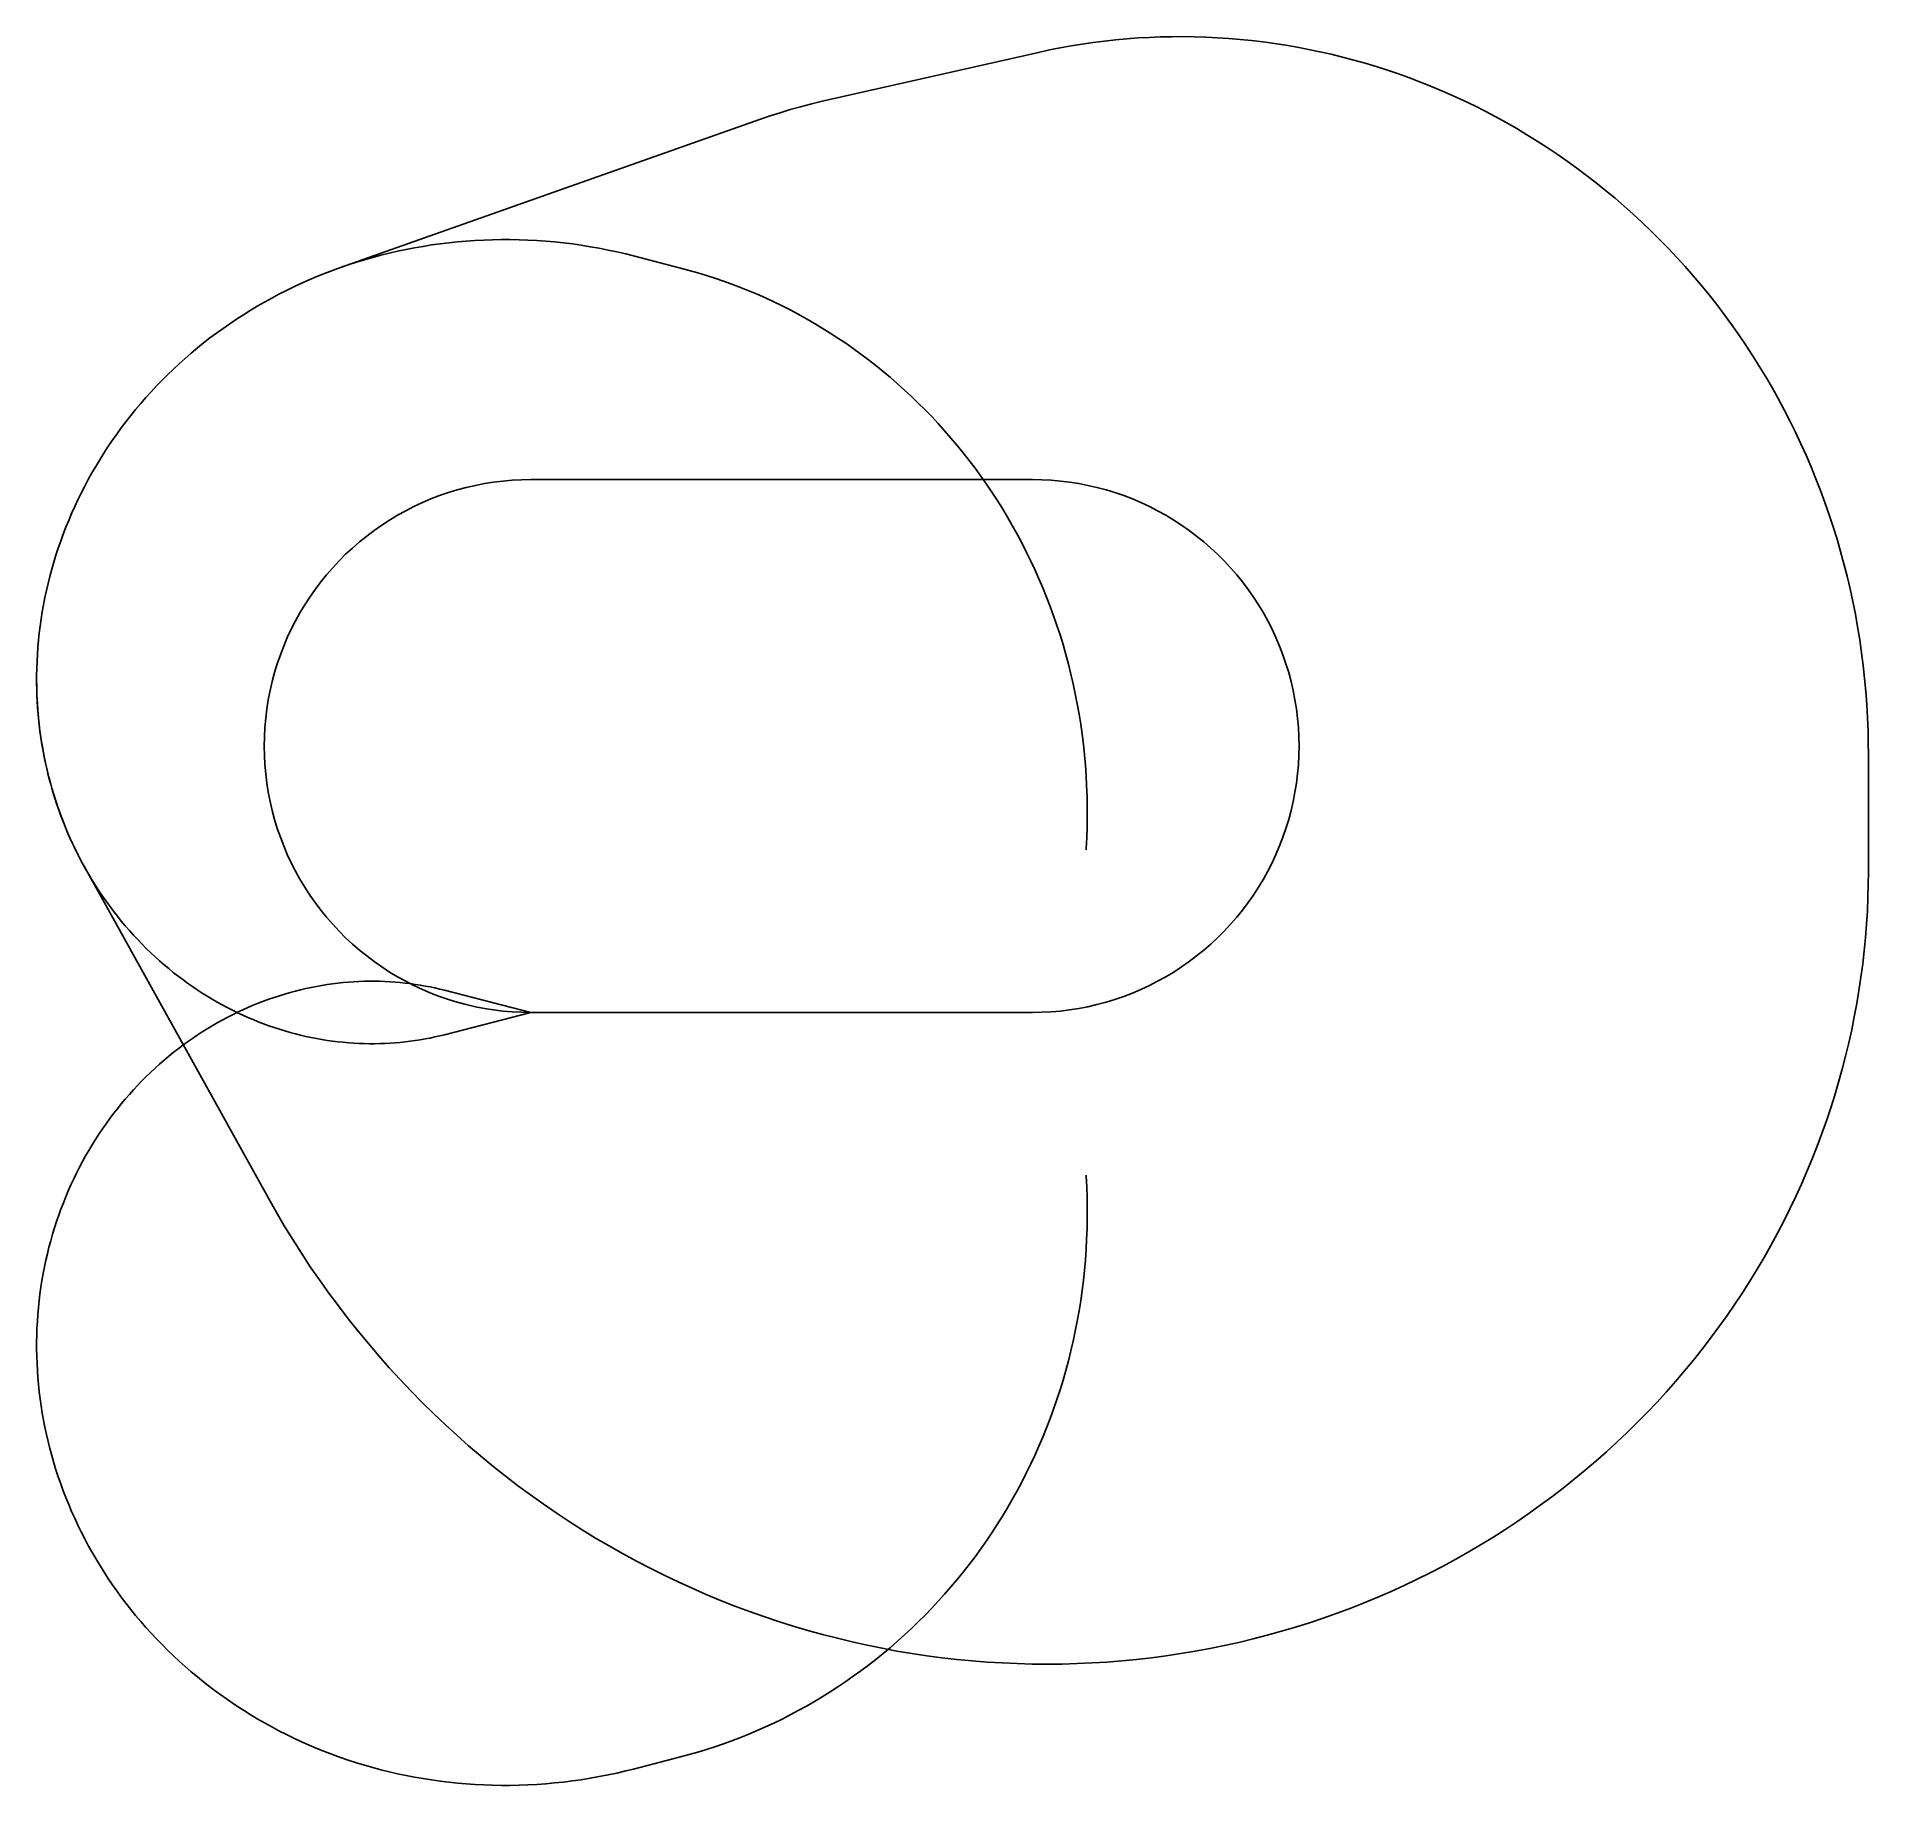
# Model space of a CAD drawing. Header units: metres. Extents: x -8608 to 23304, y -13466 to 17002.
import ezdxf

# ---------------------------------------------------------------- set-up
doc = ezdxf.new("R2010")
doc.units = ezdxf.units.M

msp = doc.modelspace()

# ---------------------------------------------------------------- linework, layer by layer
at = {"layer": 'NorminalTrack', "color": 1}
msp.add_lwpolyline([(0, 0), (0, 0), (-162, 3), (-324, 11), (-485, 25), (-646, 45), (-806, 71), (-965, 101), (-1123, 138), (-1280, 180), (-1435, 227), (-1588, 280), (-1739, 338), (-1888, 401), (-2035, 470), (-2179, 543), (-2321, 622), (-2460, 705), (-2596, 794), (-2729, 887), (-2858, 984), (-2984, 1086), (-3106, 1192), (-3225, 1303), (-3339, 1417), (-3450, 1536), (-3556, 1658), (-3658, 1784), (-3756, 1914), (-3849, 2046), (-3937, 2182), (-4020, 2321), (-4099, 2463), (-4173, 2607), (-4241, 2754), (-4304, 2903), (-4362, 3055), (-4415, 3208), (-4462, 3363), (-4504, 3519), (-4541, 3677), (-4572, 3836), (-4597, 3996), (-4617, 4157), (-4631, 4319), (-4640, 4480), (-4642, 4642), (-4640, 4804), (-4631, 4966), (-4617, 5128), (-4597, 5288), (-4572, 5448), (-4541, 5608), (-4504, 5765), (-4462, 5922), (-4415, 6077), (-4362, 6230), (-4304, 6381), (-4241, 6531), (-4173, 6677), (-4099, 6822), (-4020, 6964), (-3937, 7102), (-3849, 7238), (-3756, 7371), (-3658, 7500), (-3556, 7626), (-3450, 7749), (-3339, 7867), (-3225, 7982), (-3106, 8092), (-2984, 8199), (-2858, 8301), (-2729, 8398), (-2596, 8491), (-2460, 8579), (-2321, 8663), (-2179, 8741), (-2035, 8815), (-1888, 8883), (-1739, 8947), (-1588, 9005), (-1435, 9057), (-1280, 9105), (-1123, 9147), (-965, 9183), (-806, 9214), (-646, 9239), (-485, 9259), (-324, 9273), (-162, 9282), (0, 9285), (0, 9285), (8742, 9285), (8742, 9285), (8904, 9282), (9066, 9273), (9228, 9259), (9388, 9239), (9548, 9214), (9708, 9183), (9865, 9147), (10022, 9105), (10177, 9057), (10330, 9005), (10481, 8947), (10631, 8883), (10777, 8815), (10922, 8741), (11063, 8663), (11202, 8579), (11338, 8491), (11471, 8398), (11600, 8301), (11726, 8199), (11849, 8092), (11967, 7982), (12082, 7867), (12192, 7749), (12299, 7626), (12401, 7500), (12498, 7371), (12591, 7238), (12679, 7102), (12763, 6964), (12841, 6822), (12915, 6677), (12983, 6531), (13047, 6381), (13105, 6230), (13157, 6077), (13205, 5922), (13247, 5765), (13283, 5608), (13314, 5448), (13339, 5288), (13359, 5128), (13373, 4966), (13382, 4804), (13385, 4642), (13382, 4480), (13373, 4319), (13359, 4157), (13339, 3996), (13314, 3836), (13283, 3677), (13247, 3519), (13205, 3363), (13157, 3208), (13105, 3055), (13047, 2903), (12983, 2754), (12915, 2607), (12841, 2463), (12763, 2321), (12679, 2182), (12591, 2046), (12498, 1914), (12401, 1784), (12299, 1658), (12192, 1536), (12082, 1417), (11967, 1303), (11849, 1192), (11726, 1086), (11600, 984), (11471, 887), (11338, 794), (11202, 705), (11063, 622), (10922, 543), (10777, 470), (10631, 401), (10481, 338), (10330, 280), (10177, 227), (10022, 180), (9865, 138), (9708, 101), (9548, 71), (9388, 45), (9228, 25), (9066, 11), (8904, 3), (8742, 0), (0, 0)], dxfattribs=at)
at = {"layer": 'WindSpiral', "color": 5}
for points in [[(0, 0), (-1503, -387), (-1586, -408), (-1670, -427), (-1754, -445), (-1840, -461), (-1925, -476), (-2012, -490), (-2098, -502), (-2186, -513), (-2274, -522), (-2362, -529), (-2451, -536), (-2541, -540), (-2630, -543), (-2721, -545), (-2811, -545), (-2902, -543), (-2993, -540), (-3085, -535), (-3176, -528), (-3268, -520), (-3361, -510), (-3453, -499), (-3545, -486), (-3638, -471), (-3731, -454), (-3823, -436), (-3916, -417), (-4009, -395), (-4101, -372), (-4194, -347), (-4286, -320), (-4378, -292), (-4471, -262), (-4563, -230), (-4654, -197), (-4746, -162), (-4837, -125), (-4928, -86), (-5018, -46), (-5108, -4), (-5198, 40), (-5287, 86), (-5375, 133), (-5463, 182), (-5551, 233), (-5638, 285), (-5724, 339), (-5810, 395), (-5895, 452), (-5979, 511), (-6062, 572), (-6145, 635), (-6227, 699), (-6308, 764), (-6388, 832), (-6467, 901), (-6545, 971), (-6623, 1043), (-6699, 1117), (-6774, 1193), (-6848, 1269), (-6921, 1348), (-6993, 1428), (-7064, 1509), (-7133, 1592), (-7201, 1677), (-7268, 1763), (-7334, 1850), (-7398, 1939), (-7461, 2029), (-7523, 2120), (-7583, 2213), (-7642, 2307), (-7699, 2403), (-7755, 2500), (-7809, 2598), (-7862, 2697), (-7913, 2797), (-7962, 2899), (-8010, 3002), (-8056, 3106), (-8101, 3211), (-8143, 3318), (-8184, 3425), (-8224, 3533), (-8261, 3642), (-8297, 3753), (-8331, 3864), (-8363, 3976), (-8393, 4089), (-8421, 4203), (-8448, 4318), (-8472, 4433), (-8495, 4550), (-8515, 4667), (-8534, 4784), (-8550, 4903), (-8565, 5022), (-8577, 5141), (-8587, 5261), (-8596, 5382), (-8602, 5503), (-8606, 5624), (-8608, 5746), (-8608, 5869), (-8606, 5991), (-8601, 6114), (-8595, 6237), (-8586, 6361), (-8575, 6484), (-8562, 6608), (-8546, 6732), (-8529, 6856), (-8509, 6979), (-8487, 7103), (-8463, 7227), (-8437, 7351), (-8408, 7474), (-8377, 7598), (-8344, 7721), (-8308, 7844), (-8271, 7967), (-8231, 8089), (-8189, 8211), (-8144, 8332), (-8098, 8453), (-8049, 8574), (-7998, 8694), (-7945, 8813), (-7889, 8932), (-7831, 9050), (-7771, 9168), (-7709, 9284), (-7645, 9400), (-7578, 9515), (-7510, 9629), (-7439, 9742), (-7366, 9855), (-7290, 9966), (-7213, 10076), (-7134, 10185), (-7052, 10293), (-6968, 10400), (-6883, 10506), (-6795, 10610), (-6705, 10713), (-6613, 10815), (-6519, 10915), (-6423, 11014), (-6326, 11112), (-6226, 11208), (-6124, 11303), (-6021, 11396), (-5915, 11487), (-5808, 11577), (-5699, 11665), (-5588, 11752), (-5475, 11836), (-5361, 11919), (-5245, 12000), (-5127, 12080), (-5007, 12157), (-4886, 12233), (-4764, 12306), (-4639, 12378), (-4513, 12447), (-4386, 12515), (-4257, 12580), (-4127, 12644), (-3995, 12705), (-3862, 12764), (-3728, 12821), (-3592, 12876), (-3455, 12928), (-3317, 12978), (-3317, 12978), (4001, 15561), (4173, 15620), (4347, 15676), (4522, 15730), (4698, 15780), (4876, 15827), (5054, 15872), (5184, 15902), (8846, 16728), (9035, 16769), (9225, 16807), (9416, 16841), (9608, 16872), (9801, 16900), (9995, 16925), (10189, 16946), (10384, 16964), (10580, 16978), (10776, 16989), (10973, 16997), (11170, 17001), (11368, 17002), (11566, 16999), (11764, 16993), (11963, 16983), (12162, 16970), (12360, 16953), (12559, 16933), (12758, 16910), (12957, 16882), (13155, 16852), (13353, 16818), (13551, 16780), (13749, 16739), (13946, 16694), (14143, 16646), (14339, 16594), (14535, 16539), (14730, 16480), (14924, 16417), (15118, 16352), (15310, 16282), (15502, 16210), (15693, 16133), (15883, 16054), (16071, 15970), (16259, 15884), (16445, 15794), (16630, 15701), (16814, 15604), (16996, 15504), (17177, 15400), (17356, 15293), (17533, 15183), (17709, 15070), (17884, 14953), (18056, 14834), (18227, 14711), (18396, 14584), (18562, 14455), (18727, 14323), (18890, 14187), (19051, 14049), (19209, 13907), (19365, 13762), (19519, 13615), (19671, 13464), (19820, 13311), (19967, 13155), (20111, 12996), (20252, 12834), (20392, 12670), (20528, 12503), (20662, 12333), (20792, 12161), (20920, 11986), (21046, 11809), (21168, 11629), (21287, 11447), (21403, 11262), (21517, 11075), (21627, 10886), (21734, 10695), (21838, 10501), (21938, 10306), (22035, 10108), (22129, 9909), (22220, 9707), (22307, 9504), (22391, 9299), (22472, 9092), (22548, 8883), (22622, 8673), (22691, 8461), (22758, 8247), (22820, 8032), (22879, 7816), (22934, 7599), (22985, 7380), (23033, 7160), (23077, 6938), (23117, 6716), (23153, 6493), (23186, 6268), (23214, 6043), (23239, 5817), (23259, 5591), (23276, 5363), (23289, 5135), (23298, 4907), (23303, 4678), (23304, 4513), (23304, 2456), (23302, 2226), (23296, 1996), (23286, 1766), (23272, 1536), (23253, 1306), (23231, 1075), (23205, 845), (23175, 615), (23140, 385), (23102, 155), (23059, -74), (23013, -303), (22962, -531), (22908, -759), (22849, -986), (22786, -1213), (22719, -1438), (22648, -1663), (22573, -1887), (22495, -2110), (22412, -2331), (22325, -2552), (22234, -2771), (22139, -2989), (22040, -3206), (21938, -3421), (21831, -3635), (21721, -3847), (21606, -4058), (21488, -4267), (21366, -4474), (21241, -4679), (21111, -4882), (20978, -5083), (20841, -5282), (20700, -5479), (20556, -5674), (20409, -5867), (20257, -6057), (20102, -6245), (19944, -6430), (19782, -6613), (19617, -6793), (19449, -6971), (19277, -7146), (19102, -7318), (18923, -7487), (18742, -7653), (18557, -7817), (18369, -7977), (18178, -8134), (17985, -8289), (17788, -8440), (17588, -8587), (17386, -8732), (17180, -8873), (16972, -9011), (16762, -9145), (16548, -9275), (16333, -9403), (16114, -9526), (15894, -9646), (15671, -9762), (15445, -9874), (15217, -9983), (14988, -10088), (14756, -10189), (14522, -10286), (14286, -10379), (14048, -10467), (13808, -10552), (13566, -10633), (13323, -10710), (13078, -10782), (12832, -10851), (12584, -10915), (12334, -10975), (12084, -11030), (11832, -11082), (11578, -11129), (11324, -11171), (11069, -11209), (10812, -11243), (10555, -11272), (10297, -11297), (10038, -11318), (9779, -11333), (9518, -11345), (9258, -11352), (8997, -11354), (8735, -11352), (8474, -11345), (8212, -11333), (7950, -11317), (7688, -11297), (7426, -11272), (7164, -11242), (6903, -11207), (6641, -11168), (6380, -11125), (6120, -11076), (5860, -11023), (5600, -10966), (5342, -10904), (5084, -10837), (4827, -10766), (4571, -10690), (4316, -10610), (4062, -10525), (3809, -10435), (3558, -10341), (3308, -10243), (3059, -10140), (2812, -10032), (2566, -9920), (2322, -9804), (2080, -9683), (1840, -9558), (1601, -9429), (1365, -9295), (1131, -9157), (898, -9014), (668, -8868), (441, -8717), (215, -8562), (-7, -8403), (-228, -8240), (-445, -8073), (-661, -7902), (-873, -7727), (-1082, -7548), (-1289, -7365), (-1493, -7179), (-1693, -6988), (-1891, -6794), (-2085, -6597), (-2276, -6395), (-2464, -6190), (-2648, -5982), (-2829, -5770), (-3007, -5555), (-3181, -5336), (-3351, -5114), (-3518, -4889), (-3681, -4660), (-3840, -4429), (-3995, -4195), (-4146, -3957), (-4293, -3717), (-4437, -3474), (-4571, -3236), (-7777, 2539), (-7830, 2638), (-7882, 2738), (-7933, 2839), (-7982, 2941), (-8029, 3044), (-8074, 3149), (-8118, 3254), (-8160, 3361), (-8201, 3469), (-8239, 3577), (-8276, 3687), (-8311, 3798), (-8344, 3910), (-8375, 4022), (-8405, 4135), (-8432, 4250), (-8458, 4365), (-8482, 4481), (-8503, 4597), (-8523, 4714), (-8541, 4832), (-8556, 4951), (-8570, 5070), (-8581, 5190), (-8591, 5310), (-8598, 5431), (-8604, 5552), (-8607, 5674), (-8608, 5796), (-8608, 5800)], [(0, 0), (-1503, -387), (-1586, -408), (-1670, -427), (-1754, -445), (-1840, -461), (-1925, -476), (-2012, -490), (-2098, -502), (-2186, -513), (-2274, -522), (-2362, -529), (-2451, -536), (-2541, -540), (-2630, -543), (-2721, -545), (-2811, -545), (-2902, -543), (-2993, -540), (-3085, -535), (-3176, -528), (-3268, -520), (-3361, -510), (-3453, -499), (-3545, -486), (-3638, -471), (-3731, -454), (-3823, -436), (-3916, -417), (-4009, -395), (-4101, -372), (-4194, -347), (-4286, -320), (-4378, -292), (-4471, -262), (-4563, -230), (-4654, -197), (-4746, -162), (-4837, -125), (-4928, -86), (-5018, -46), (-5108, -4), (-5198, 40), (-5287, 86), (-5375, 133), (-5463, 182), (-5551, 233), (-5638, 285), (-5724, 339), (-5810, 395), (-5895, 452), (-5979, 511), (-6062, 572), (-6145, 635), (-6227, 699), (-6308, 764), (-6388, 832), (-6467, 901), (-6545, 971), (-6623, 1043), (-6699, 1117), (-6774, 1193), (-6848, 1269), (-6921, 1348), (-6993, 1428), (-7064, 1509), (-7133, 1592), (-7201, 1677), (-7268, 1763), (-7334, 1850), (-7398, 1939), (-7461, 2029), (-7523, 2120), (-7583, 2213), (-7642, 2307), (-7699, 2403), (-7755, 2500), (-7809, 2598), (-7862, 2697), (-7913, 2797), (-7962, 2899), (-8010, 3002), (-8056, 3106), (-8101, 3211), (-8143, 3318), (-8184, 3425), (-8224, 3533), (-8261, 3642), (-8297, 3753), (-8331, 3864), (-8363, 3976), (-8393, 4089), (-8421, 4203), (-8448, 4318), (-8472, 4433), (-8495, 4550), (-8515, 4667), (-8534, 4784), (-8550, 4903), (-8565, 5022), (-8577, 5141), (-8587, 5261), (-8596, 5382), (-8602, 5503), (-8606, 5624), (-8608, 5746), (-8608, 5869), (-8606, 5991), (-8601, 6114), (-8595, 6237), (-8586, 6361), (-8575, 6484), (-8562, 6608), (-8546, 6732), (-8529, 6856), (-8509, 6979), (-8487, 7103), (-8463, 7227), (-8437, 7351), (-8408, 7474), (-8377, 7598), (-8344, 7721), (-8308, 7844), (-8271, 7967), (-8231, 8089), (-8189, 8211), (-8144, 8332), (-8098, 8453), (-8049, 8574), (-7998, 8694), (-7945, 8813), (-7889, 8932), (-7831, 9050), (-7771, 9168), (-7709, 9284), (-7645, 9400), (-7578, 9515), (-7510, 9629), (-7439, 9742), (-7366, 9855), (-7290, 9966), (-7213, 10076), (-7134, 10185), (-7052, 10293), (-6968, 10400), (-6883, 10506), (-6795, 10610), (-6705, 10713), (-6613, 10815), (-6519, 10915), (-6423, 11014), (-6326, 11112), (-6226, 11208), (-6124, 11303), (-6021, 11396), (-5915, 11487), (-5808, 11577), (-5699, 11665), (-5588, 11752), (-5475, 11836), (-5361, 11919), (-5245, 12000), (-5127, 12080), (-5007, 12157), (-4886, 12233), (-4764, 12306), (-4639, 12378), (-4513, 12447), (-4386, 12515), (-4257, 12580), (-4127, 12644), (-3995, 12705), (-3862, 12764), (-3728, 12821), (-3592, 12876), (-3455, 12928), (-3317, 12978), (-3178, 13026), (-3037, 13071), (-2896, 13115), (-2753, 13155), (-2609, 13194), (-2465, 13230), (-2319, 13263), (-2172, 13294), (-2025, 13322), (-1877, 13348), (-1728, 13372), (-1578, 13393), (-1428, 13411), (-1276, 13427), (-1125, 13440), (-972, 13450), (-820, 13458), (-666, 13463), (-513, 13466), (-359, 13466), (-204, 13463), (-50, 13457), (105, 13449), (260, 13438), (415, 13424), (571, 13408), (726, 13389), (881, 13367), (1036, 13342), (1192, 13314), (1346, 13284), (1501, 13251), (1656, 13215), (1791, 13181), (2611, 12970), (2761, 12930), (2911, 12887), (3061, 12842), (3210, 12794), (3358, 12743), (3506, 12689), (3653, 12633), (3799, 12574), (3945, 12512), (4090, 12448), (4234, 12381), (4378, 12311), (4520, 12239), (4661, 12164), (4802, 12086), (4941, 12006), (5079, 11923), (5216, 11838), (5352, 11750), (5487, 11659), (5620, 11566), (5752, 11470), (5882, 11372), (6011, 11272), (6139, 11169), (6265, 11063), (6389, 10955), (6512, 10845), (6633, 10732), (6752, 10617), (6870, 10500), (6985, 10381), (7099, 10259), (7211, 10135), (7321, 10008), (7429, 9880), (7535, 9749), (7639, 9617), (7741, 9482), (7840, 9345), (7938, 9206), (8033, 9066), (8126, 8923), (8216, 8778), (8305, 8632), (8390, 8483), (8474, 8333), (8555, 8182), (8633, 8028), (8709, 7873), (8782, 7716), (8853, 7558), (8921, 7398), (8987, 7236), (9049, 7073), (9109, 6909), (9167, 6744), (9221, 6577), (9273, 6409), (9321, 6239), (9367, 6069), (9410, 5897), (9450, 5724), (9487, 5550), (9522, 5376), (9553, 5200), (9581, 5024), (9606, 4846), (9628, 4668), (9647, 4489), (9663, 4310), (9676, 4130), (9685, 3949), (9692, 3768), (9695, 3587), (9695, 3405), (9692, 3222), (9686, 3040), (9677, 2857), (9676, 2835)], [(0, 0), (-1503, 387), (-1586, 408), (-1670, 427), (-1754, 445), (-1840, 461), (-1925, 476), (-2012, 490), (-2098, 502), (-2186, 513), (-2274, 522), (-2362, 529), (-2451, 536), (-2541, 540), (-2630, 543), (-2721, 545), (-2811, 545), (-2902, 543), (-2993, 540), (-3085, 535), (-3176, 528), (-3268, 520), (-3361, 510), (-3453, 499), (-3545, 486), (-3638, 471), (-3731, 454), (-3823, 436), (-3916, 417), (-4009, 395), (-4101, 372), (-4194, 347), (-4286, 320), (-4378, 292), (-4471, 262), (-4563, 230), (-4654, 197), (-4746, 162), (-4837, 125), (-4928, 86), (-5018, 46), (-5108, 4), (-5198, -40), (-5287, -86), (-5375, -133), (-5463, -182), (-5551, -233), (-5638, -285), (-5724, -339), (-5810, -395), (-5895, -452), (-5979, -511), (-6062, -572), (-6145, -635), (-6227, -699), (-6308, -764), (-6388, -832), (-6467, -901), (-6545, -971), (-6623, -1043), (-6699, -1117), (-6774, -1193), (-6848, -1269), (-6921, -1348), (-6993, -1428), (-7064, -1509), (-7133, -1592), (-7201, -1677), (-7268, -1763), (-7334, -1850), (-7398, -1939), (-7461, -2029), (-7523, -2120), (-7583, -2213), (-7642, -2307), (-7699, -2403), (-7755, -2500), (-7809, -2598), (-7862, -2697), (-7913, -2797), (-7962, -2899), (-8010, -3002), (-8056, -3106), (-8101, -3211), (-8143, -3318), (-8184, -3425), (-8224, -3533), (-8261, -3642), (-8297, -3753), (-8331, -3864), (-8363, -3976), (-8393, -4089), (-8421, -4203), (-8448, -4318), (-8472, -4433), (-8495, -4550), (-8515, -4667), (-8534, -4784), (-8550, -4903), (-8565, -5022), (-8577, -5141), (-8587, -5261), (-8596, -5382), (-8602, -5503), (-8606, -5624), (-8608, -5746), (-8608, -5869), (-8606, -5991), (-8601, -6114), (-8595, -6237), (-8586, -6361), (-8575, -6484), (-8562, -6608), (-8546, -6732), (-8529, -6856), (-8509, -6979), (-8487, -7103), (-8463, -7227), (-8437, -7351), (-8408, -7474), (-8377, -7598), (-8344, -7721), (-8308, -7844), (-8271, -7967), (-8231, -8089), (-8189, -8211), (-8144, -8332), (-8098, -8453), (-8049, -8574), (-7998, -8694), (-7945, -8813), (-7889, -8932), (-7831, -9050), (-7771, -9168), (-7709, -9284), (-7645, -9400), (-7578, -9515), (-7510, -9629), (-7439, -9742), (-7366, -9855), (-7290, -9966), (-7213, -10076), (-7134, -10185), (-7052, -10293), (-6968, -10400), (-6883, -10506), (-6795, -10610), (-6705, -10713), (-6613, -10815), (-6519, -10915), (-6423, -11014), (-6326, -11112), (-6226, -11208), (-6124, -11303), (-6021, -11396), (-5915, -11487), (-5808, -11577), (-5699, -11665), (-5588, -11752), (-5475, -11836), (-5361, -11919), (-5245, -12000), (-5127, -12080), (-5007, -12157), (-4886, -12233), (-4764, -12306), (-4639, -12378), (-4513, -12447), (-4386, -12515), (-4257, -12580), (-4127, -12644), (-3995, -12705), (-3862, -12764), (-3728, -12821), (-3592, -12876), (-3455, -12928), (-3317, -12978), (-3178, -13026), (-3037, -13071), (-2896, -13115), (-2753, -13155), (-2609, -13194), (-2465, -13230), (-2319, -13263), (-2172, -13294), (-2025, -13322), (-1877, -13348), (-1728, -13372), (-1578, -13393), (-1428, -13411), (-1276, -13427), (-1125, -13440), (-972, -13450), (-820, -13458), (-666, -13463), (-513, -13466), (-359, -13466), (-204, -13463), (-50, -13457), (105, -13449), (260, -13438), (415, -13424), (571, -13408), (726, -13389), (881, -13367), (1036, -13342), (1192, -13314), (1346, -13284), (1501, -13251), (1656, -13215), (1791, -13181), (2611, -12970), (2761, -12930), (2911, -12887), (3061, -12842), (3210, -12794), (3358, -12743), (3506, -12689), (3653, -12633), (3799, -12574), (3945, -12512), (4090, -12448), (4234, -12381), (4378, -12311), (4520, -12239), (4661, -12164), (4802, -12086), (4941, -12006), (5079, -11923), (5216, -11838), (5352, -11750), (5487, -11659), (5620, -11566), (5752, -11470), (5882, -11372), (6011, -11272), (6139, -11169), (6265, -11063), (6389, -10955), (6512, -10845), (6633, -10732), (6752, -10617), (6870, -10500), (6985, -10381), (7099, -10259), (7211, -10135), (7321, -10008), (7429, -9880), (7535, -9749), (7639, -9617), (7741, -9482), (7840, -9345), (7938, -9206), (8033, -9066), (8126, -8923), (8216, -8778), (8305, -8632), (8390, -8483), (8474, -8333), (8555, -8182), (8633, -8028), (8709, -7873), (8782, -7716), (8853, -7558), (8921, -7398), (8987, -7236), (9049, -7073), (9109, -6909), (9167, -6744), (9221, -6577), (9273, -6409), (9321, -6239), (9367, -6069), (9410, -5897), (9450, -5724), (9487, -5550), (9522, -5376), (9553, -5200), (9581, -5024), (9606, -4846), (9628, -4668), (9647, -4489), (9663, -4310), (9676, -4130), (9685, -3949), (9692, -3768), (9695, -3587), (9695, -3405), (9692, -3222), (9686, -3040), (9677, -2857), (9676, -2835)]]:
    msp.add_lwpolyline(points, dxfattribs=at)

doc.saveas('drawing.dxf')
